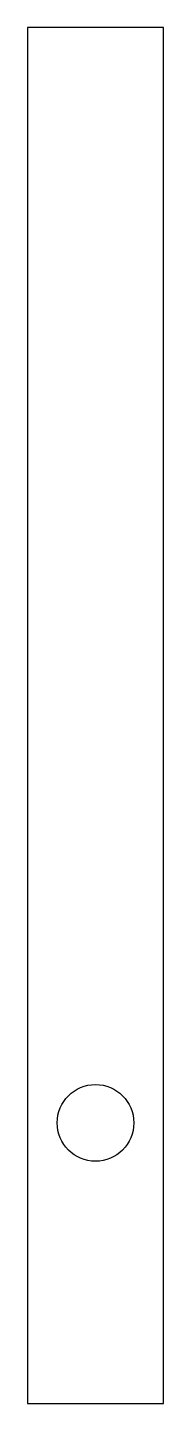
# Model space of a CAD drawing. Extents: x -4 to 37, y -4 to 403.
import ezdxf

# ---------------------------------------------------------------- set-up
doc = ezdxf.new("R2010")
doc.units = 0
doc.layers.add('BORDER', color=7, linetype='CONTINUOUS')
doc.layers.add('PIR', color=3, linetype='CONTINUOUS')

msp = doc.modelspace()

# ---------------------------------------------------------------- linework, layer by layer
at = {"layer": 'BORDER'}
for p, q in [((36.83, 403.46), (-3.5, 403.46)), ((-3.5, 403.46), (-3.5, -3.5)), ((36.83, -3.5), (36.83, 403.46)), ((-3.5, -3.5), (36.83, -3.5))]:
    msp.add_line(p, q, dxfattribs=at)
at = {"layer": 'PIR'}
msp.add_circle((16.67, 79.49), 11.35, dxfattribs=at)

doc.saveas('drawing.dxf')
